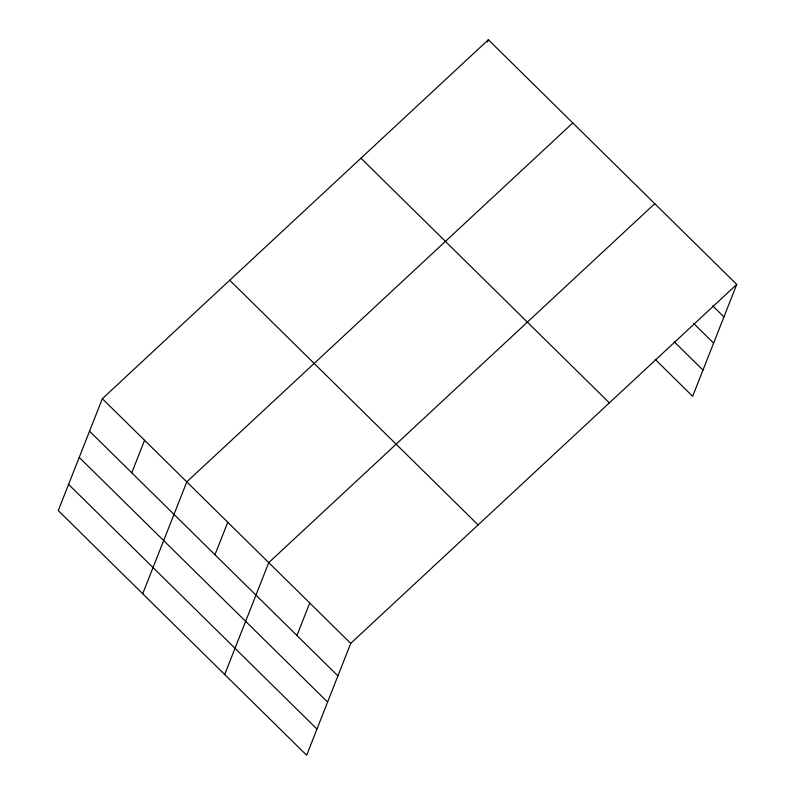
<?xml version="1.0" encoding="UTF-8"?>
<svg xmlns="http://www.w3.org/2000/svg" width="795" height="795" viewBox="0 0 795 795"><rect width="100%" height="100%" fill="white"/><g stroke="black" fill="none" stroke-linecap="round" stroke-linejoin="round"><path stroke-width="1.19" d="M102.336 398.702L58.264 510.579L306.651 755.25L350.724 643.374L736.736 284.421L488.349 39.75L102.336 398.702L350.724 643.374M131.761 472.786L144.561 440.301M142.712 593.766L186.785 481.889L572.798 122.937M214.968 554.751L227.767 522.265M224.687 674.508L268.75 562.631L654.762 203.679M487.464 41.986L488.349 39.75M296.942 635.493L309.742 603.007M736.736 284.421L692.664 396.298L655.169 359.36M712.598 305.747L723.937 316.917M693.558 323.356L713.622 343.112M674.21 341.751L702.989 370.102M360.96 158.205L609.348 402.876M229.715 280.247L478.103 524.919M89.537 431.198L337.925 675.869M79.212 457.393L327.6 702.065M68.589 484.384L316.976 729.055"/></g></svg>
